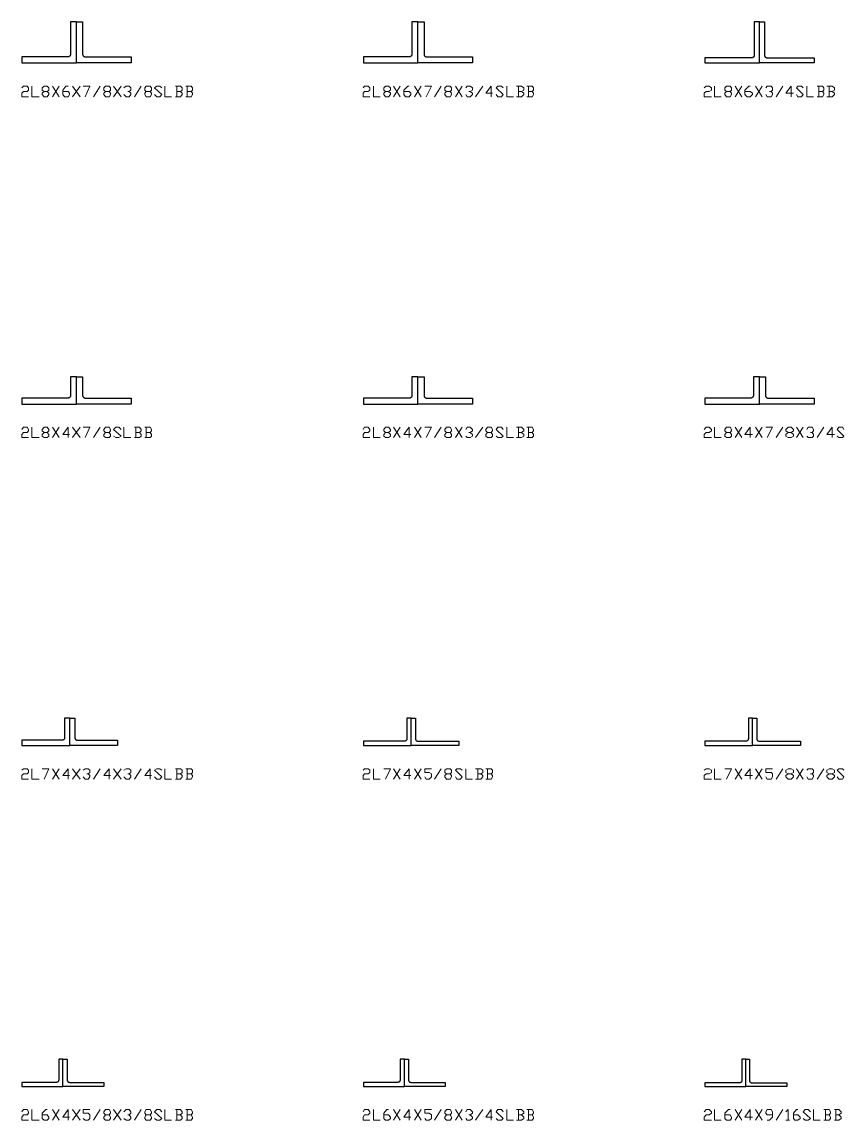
# Model space of a CAD drawing. Header units: inches. Extents: x 0 to 985, y -1555 to 12.
# Drawn here: x 750 to 870.4, y -1154.9 to -994 of the extents above; entities that cross this region are included whole.
import ezdxf

# ---------------------------------------------------------------- set-up
doc = ezdxf.new("R2010")
doc.units = ezdxf.units.IN
doc.header["$MEASUREMENT"] = 0
doc.layers.add('AISC_STEEL', color=7, linetype='Continuous')

msp = doc.modelspace()

# ---------------------------------------------------------------- linework, layer by layer
at = {"color": 3, "lineweight": 0}
for points in [[(750, -1003.65), (750.22, -1003.43), (750.77, -1003.43), (750.98, -1003.65), (750.98, -1003.98), (750.77, -1004.19), (750.22, -1004.19), (750, -1004.41), (750, -1004.96), (750.98, -1004.96)], [(751.42, -1003.43), (751.42, -1004.96), (752.51, -1004.96)], [(753.71, -1004.19), (753.93, -1004.41), (753.93, -1004.63), (753.71, -1004.96), (753.27, -1004.96), (752.95, -1004.63), (752.95, -1004.41), (753.27, -1004.19), (753.71, -1004.19), (753.93, -1003.98), (753.93, -1003.65), (753.71, -1003.43), (753.27, -1003.43), (752.95, -1003.65), (752.95, -1003.98), (753.27, -1004.19)], [(754.47, -1004.96), (755.45, -1003.43)], [(754.47, -1003.43), (755.45, -1004.96)], [(756, -1004.19), (756.76, -1004.19), (756.98, -1004.41), (756.98, -1004.63), (756.76, -1004.96), (756.22, -1004.96), (756, -1004.63), (756, -1003.98), (756.44, -1003.43), (756.76, -1003.43)], [(757.42, -1004.96), (758.51, -1003.43)], [(757.42, -1003.43), (758.51, -1004.96)], [(758.94, -1003.43), (759.93, -1003.43), (759.27, -1004.96)], [(760.47, -1004.96), (761.45, -1003.43)], [(762.76, -1004.19), (762.98, -1004.41), (762.98, -1004.63), (762.76, -1004.96), (762.22, -1004.96), (762, -1004.63), (762, -1004.41), (762.22, -1004.19), (762.76, -1004.19), (762.98, -1003.98), (762.98, -1003.65), (762.76, -1003.43), (762.22, -1003.43), (762, -1003.65), (762, -1003.98), (762.22, -1004.19)], [(763.42, -1004.96), (764.51, -1003.43)], [(763.42, -1003.43), (764.51, -1004.96)], [(764.94, -1003.65), (765.27, -1003.43), (765.71, -1003.43), (765.92, -1003.65), (765.92, -1003.98), (765.71, -1004.19), (765.49, -1004.19)], [(766.47, -1004.96), (767.45, -1003.43)], [(768.76, -1004.19), (768.98, -1004.41), (768.98, -1004.63), (768.76, -1004.96), (768.21, -1004.96), (768, -1004.63), (768, -1004.41), (768.21, -1004.19), (768.76, -1004.19), (768.98, -1003.98), (768.98, -1003.65), (768.76, -1003.43), (768.21, -1003.43), (768, -1003.65), (768, -1003.98), (768.21, -1004.19)], [(769.41, -1004.63), (769.74, -1004.96), (770.18, -1004.96), (770.5, -1004.63), (769.41, -1003.65), (769.74, -1003.43), (770.18, -1003.43), (770.5, -1003.65)], [(770.94, -1003.43), (770.94, -1004.96), (771.92, -1004.96)], [(773.23, -1004.19), (773.45, -1003.98), (773.45, -1003.65), (773.23, -1003.43), (772.47, -1003.43)], [(772.68, -1003.43), (772.68, -1004.96)], [(774.76, -1004.19), (774.97, -1003.98), (774.97, -1003.65), (774.76, -1003.43), (773.99, -1003.43)], [(774.21, -1003.43), (774.21, -1004.96)], [(799.95, -1003.65), (800.17, -1003.43), (800.71, -1003.43), (800.93, -1003.65), (800.93, -1003.98), (800.71, -1004.19), (800.17, -1004.19), (799.95, -1004.41), (799.95, -1004.96), (800.93, -1004.96)], [(801.47, -1003.43), (801.47, -1004.96), (802.46, -1004.96)], [(803.66, -1004.19), (803.98, -1004.41), (803.98, -1004.63), (803.66, -1004.96), (803.22, -1004.96), (803, -1004.63), (803, -1004.41), (803.22, -1004.19), (803.66, -1004.19), (803.98, -1003.98), (803.98, -1003.65), (803.66, -1003.43), (803.22, -1003.43), (803, -1003.65), (803, -1003.98), (803.22, -1004.19)], [(804.42, -1004.96), (805.4, -1003.43)], [(804.42, -1003.43), (805.4, -1004.96)], [(805.95, -1004.19), (806.71, -1004.19), (806.93, -1004.41), (806.93, -1004.63), (806.71, -1004.96), (806.16, -1004.96), (805.95, -1004.63), (805.95, -1003.98), (806.49, -1003.43), (806.71, -1003.43)], [(807.47, -1004.96), (808.45, -1003.43)], [(807.47, -1003.43), (808.45, -1004.96)], [(809, -1003.43), (809.98, -1003.43), (809.22, -1004.96)], [(810.42, -1004.96), (811.4, -1003.43)], [(812.71, -1004.19), (812.92, -1004.41), (812.92, -1004.63), (812.71, -1004.96), (812.16, -1004.96), (811.94, -1004.63), (811.94, -1004.41), (812.16, -1004.19), (812.71, -1004.19), (812.92, -1003.98), (812.92, -1003.65), (812.71, -1003.43), (812.16, -1003.43), (811.94, -1003.65), (811.94, -1003.98), (812.16, -1004.19)], [(813.47, -1004.96), (814.45, -1003.43)], [(813.47, -1003.43), (814.45, -1004.96)], [(815, -1003.65), (815.21, -1003.43), (815.65, -1003.43), (815.98, -1003.65), (815.98, -1003.98), (815.65, -1004.19), (815.43, -1004.19)], [(816.41, -1004.96), (817.51, -1003.43)], [(818.92, -1004.41), (817.94, -1004.41), (818.7, -1003.43), (818.7, -1004.96)], [(819.47, -1004.63), (819.69, -1004.96), (820.23, -1004.96), (820.45, -1004.63), (819.47, -1003.65), (819.69, -1003.43), (820.23, -1003.43), (820.45, -1003.65)], [(820.99, -1003.43), (820.99, -1004.96), (821.98, -1004.96)], [(823.18, -1004.19), (823.5, -1003.98), (823.5, -1003.65), (823.18, -1003.43), (822.41, -1003.43)], [(822.74, -1003.43), (822.74, -1004.96)], [(824.7, -1004.19), (824.92, -1003.98), (824.92, -1003.65), (824.7, -1003.43), (823.94, -1003.43)], [(824.16, -1003.43), (824.16, -1004.96)], [(849.89, -1003.65), (850.22, -1003.43), (850.66, -1003.43), (850.98, -1003.65), (850.98, -1003.98), (850.66, -1004.19), (850.22, -1004.19), (849.89, -1004.41), (849.89, -1004.96), (850.98, -1004.96)], [(851.42, -1003.43), (851.42, -1004.96), (852.4, -1004.96)], [(853.71, -1004.19), (853.93, -1004.41), (853.93, -1004.63), (853.71, -1004.96), (853.16, -1004.96), (852.95, -1004.63), (852.95, -1004.41), (853.16, -1004.19), (853.71, -1004.19), (853.93, -1003.98), (853.93, -1003.65), (853.71, -1003.43), (853.16, -1003.43), (852.95, -1003.65), (852.95, -1003.98), (853.16, -1004.19)], [(854.47, -1004.96), (855.45, -1003.43)], [(854.47, -1003.43), (855.45, -1004.96)], [(855.89, -1004.19), (856.65, -1004.19), (856.98, -1004.41), (856.98, -1004.63), (856.65, -1004.96), (856.22, -1004.96), (855.89, -1004.63), (855.89, -1003.98), (856.44, -1003.43), (856.65, -1003.43)], [(857.42, -1004.96), (858.4, -1003.43)], [(857.42, -1003.43), (858.4, -1004.96)], [(858.94, -1003.65), (859.16, -1003.43), (859.71, -1003.43), (859.93, -1003.65), (859.93, -1003.98), (859.71, -1004.19), (859.49, -1004.19)], [(860.47, -1004.96), (861.45, -1003.43)], [(862.98, -1004.41), (861.89, -1004.41), (862.65, -1003.43), (862.65, -1004.96)], [(863.42, -1004.63), (863.63, -1004.96), (864.18, -1004.96), (864.4, -1004.63), (863.42, -1003.65), (863.63, -1003.43), (864.18, -1003.43), (864.4, -1003.65)], [(864.94, -1003.43), (864.94, -1004.96), (865.92, -1004.96)], [(867.23, -1004.19), (867.45, -1003.98), (867.45, -1003.65), (867.23, -1003.43), (866.47, -1003.43)], [(866.69, -1003.43), (866.69, -1004.96)], [(868.65, -1004.19), (868.98, -1003.98), (868.98, -1003.65), (868.65, -1003.43), (867.89, -1003.43)], [(868.21, -1003.43), (868.21, -1004.96)], [(765.71, -1004.19), (765.92, -1004.41), (765.92, -1004.63), (765.71, -1004.96), (765.27, -1004.96), (764.94, -1004.63)], [(772.47, -1004.96), (773.23, -1004.96), (773.45, -1004.63), (773.45, -1004.41), (773.23, -1004.19), (772.68, -1004.19)], [(773.99, -1004.96), (774.76, -1004.96), (774.97, -1004.63), (774.97, -1004.41), (774.76, -1004.19), (774.21, -1004.19)], [(815.65, -1004.19), (815.98, -1004.41), (815.98, -1004.63), (815.65, -1004.96), (815.21, -1004.96), (815, -1004.63)], [(822.41, -1004.96), (823.18, -1004.96), (823.5, -1004.63), (823.5, -1004.41), (823.18, -1004.19), (822.74, -1004.19)], [(823.94, -1004.96), (824.7, -1004.96), (824.92, -1004.63), (824.92, -1004.41), (824.7, -1004.19), (824.16, -1004.19)], [(859.71, -1004.19), (859.93, -1004.41), (859.93, -1004.63), (859.71, -1004.96), (859.16, -1004.96), (858.94, -1004.63)], [(866.47, -1004.96), (867.23, -1004.96), (867.45, -1004.63), (867.45, -1004.41), (867.23, -1004.19), (866.69, -1004.19)], [(867.89, -1004.96), (868.65, -1004.96), (868.98, -1004.63), (868.98, -1004.41), (868.65, -1004.19), (868.21, -1004.19)], [(750, -1053.7), (750.22, -1053.38), (750.77, -1053.38), (750.98, -1053.7), (750.98, -1053.92), (750.77, -1054.14), (750.22, -1054.14), (750, -1054.47), (750, -1054.9), (750.98, -1054.9)], [(751.42, -1053.38), (751.42, -1054.9), (752.51, -1054.9)], [(753.71, -1054.14), (753.93, -1054.47), (753.93, -1054.68), (753.71, -1054.9), (753.27, -1054.9), (752.95, -1054.68), (752.95, -1054.47), (753.27, -1054.14), (753.71, -1054.14), (753.93, -1053.92), (753.93, -1053.7), (753.71, -1053.38), (753.27, -1053.38), (752.95, -1053.7), (752.95, -1053.92), (753.27, -1054.14)], [(754.47, -1054.9), (755.45, -1053.38)], [(754.47, -1053.38), (755.45, -1054.9)], [(756.98, -1054.47), (756, -1054.47), (756.76, -1053.38), (756.76, -1054.9)], [(757.42, -1054.9), (758.51, -1053.38)], [(757.42, -1053.38), (758.51, -1054.9)], [(758.94, -1053.38), (759.93, -1053.38), (759.27, -1054.9)], [(760.47, -1054.9), (761.45, -1053.38)], [(762.76, -1054.14), (762.98, -1054.47), (762.98, -1054.68), (762.76, -1054.9), (762.22, -1054.9), (762, -1054.68), (762, -1054.47), (762.22, -1054.14), (762.76, -1054.14), (762.98, -1053.92), (762.98, -1053.7), (762.76, -1053.38), (762.22, -1053.38), (762, -1053.7), (762, -1053.92), (762.22, -1054.14)], [(763.42, -1054.68), (763.74, -1054.9), (764.18, -1054.9), (764.51, -1054.68), (763.42, -1053.7), (763.74, -1053.38), (764.18, -1053.38), (764.51, -1053.7)], [(764.94, -1053.38), (764.94, -1054.9), (765.92, -1054.9)], [(767.23, -1054.14), (767.45, -1053.92), (767.45, -1053.7), (767.23, -1053.38), (766.47, -1053.38)], [(766.69, -1053.38), (766.69, -1054.9)], [(768.76, -1054.14), (768.98, -1053.92), (768.98, -1053.7), (768.76, -1053.38), (768, -1053.38)], [(768.21, -1053.38), (768.21, -1054.9)], [(799.95, -1053.7), (800.17, -1053.38), (800.71, -1053.38), (800.93, -1053.7), (800.93, -1053.92), (800.71, -1054.14), (800.17, -1054.14), (799.95, -1054.47), (799.95, -1054.9), (800.93, -1054.9)], [(801.47, -1053.38), (801.47, -1054.9), (802.46, -1054.9)], [(803.66, -1054.14), (803.98, -1054.47), (803.98, -1054.68), (803.66, -1054.9), (803.22, -1054.9), (803, -1054.68), (803, -1054.47), (803.22, -1054.14), (803.66, -1054.14), (803.98, -1053.92), (803.98, -1053.7), (803.66, -1053.38), (803.22, -1053.38), (803, -1053.7), (803, -1053.92), (803.22, -1054.14)], [(804.42, -1054.9), (805.4, -1053.38)], [(804.42, -1053.38), (805.4, -1054.9)], [(806.93, -1054.47), (805.95, -1054.47), (806.71, -1053.38), (806.71, -1054.9)], [(807.47, -1054.9), (808.45, -1053.38)], [(807.47, -1053.38), (808.45, -1054.9)], [(809, -1053.38), (809.98, -1053.38), (809.22, -1054.9)], [(810.42, -1054.9), (811.4, -1053.38)], [(812.71, -1054.14), (812.92, -1054.47), (812.92, -1054.68), (812.71, -1054.9), (812.16, -1054.9), (811.94, -1054.68), (811.94, -1054.47), (812.16, -1054.14), (812.71, -1054.14), (812.92, -1053.92), (812.92, -1053.7), (812.71, -1053.38), (812.16, -1053.38), (811.94, -1053.7), (811.94, -1053.92), (812.16, -1054.14)], [(813.47, -1054.9), (814.45, -1053.38)], [(813.47, -1053.38), (814.45, -1054.9)], [(815, -1053.7), (815.21, -1053.38), (815.65, -1053.38), (815.98, -1053.7), (815.98, -1053.92), (815.65, -1054.14), (815.43, -1054.14)], [(816.41, -1054.9), (817.51, -1053.38)], [(818.7, -1054.14), (818.92, -1054.47), (818.92, -1054.68), (818.7, -1054.9), (818.16, -1054.9), (817.94, -1054.68), (817.94, -1054.47), (818.16, -1054.14), (818.7, -1054.14), (818.92, -1053.92), (818.92, -1053.7), (818.7, -1053.38), (818.16, -1053.38), (817.94, -1053.7), (817.94, -1053.92), (818.16, -1054.14)], [(819.47, -1054.68), (819.69, -1054.9), (820.23, -1054.9), (820.45, -1054.68), (819.47, -1053.7), (819.69, -1053.38), (820.23, -1053.38), (820.45, -1053.7)], [(820.99, -1053.38), (820.99, -1054.9), (821.98, -1054.9)], [(823.18, -1054.14), (823.5, -1053.92), (823.5, -1053.7), (823.18, -1053.38), (822.41, -1053.38)], [(822.74, -1053.38), (822.74, -1054.9)], [(824.7, -1054.14), (824.92, -1053.92), (824.92, -1053.7), (824.7, -1053.38), (823.94, -1053.38)], [(824.16, -1053.38), (824.16, -1054.9)], [(849.89, -1053.7), (850.22, -1053.38), (850.66, -1053.38), (850.98, -1053.7), (850.98, -1053.92), (850.66, -1054.14), (850.22, -1054.14), (849.89, -1054.47), (849.89, -1054.9), (850.98, -1054.9)], [(851.42, -1053.38), (851.42, -1054.9), (852.4, -1054.9)], [(853.71, -1054.14), (853.93, -1054.47), (853.93, -1054.68), (853.71, -1054.9), (853.16, -1054.9), (852.95, -1054.68), (852.95, -1054.47), (853.16, -1054.14), (853.71, -1054.14), (853.93, -1053.92), (853.93, -1053.7), (853.71, -1053.38), (853.16, -1053.38), (852.95, -1053.7), (852.95, -1053.92), (853.16, -1054.14)], [(854.47, -1054.9), (855.45, -1053.38)], [(854.47, -1053.38), (855.45, -1054.9)], [(856.98, -1054.47), (855.89, -1054.47), (856.65, -1053.38), (856.65, -1054.9)], [(857.42, -1054.9), (858.4, -1053.38)], [(857.42, -1053.38), (858.4, -1054.9)], [(858.94, -1053.38), (859.93, -1053.38), (859.16, -1054.9)], [(860.47, -1054.9), (861.45, -1053.38)], [(862.65, -1054.14), (862.98, -1054.47), (862.98, -1054.68), (862.65, -1054.9), (862.22, -1054.9), (861.89, -1054.68), (861.89, -1054.47), (862.22, -1054.14), (862.65, -1054.14), (862.98, -1053.92), (862.98, -1053.7), (862.65, -1053.38), (862.22, -1053.38), (861.89, -1053.7), (861.89, -1053.92), (862.22, -1054.14)], [(863.42, -1054.9), (864.4, -1053.38)], [(863.42, -1053.38), (864.4, -1054.9)], [(864.94, -1053.7), (865.16, -1053.38), (865.71, -1053.38), (865.92, -1053.7), (865.92, -1053.92), (865.71, -1054.14), (865.49, -1054.14)], [(866.47, -1054.9), (867.45, -1053.38)], [(868.98, -1054.47), (867.89, -1054.47), (868.65, -1053.38), (868.65, -1054.9)], [(869.41, -1054.68), (869.63, -1054.9), (870.18, -1054.9), (870.39, -1054.68), (869.41, -1053.7), (869.63, -1053.38), (870.18, -1053.38), (870.39, -1053.7)], [(766.47, -1054.9), (767.23, -1054.9), (767.45, -1054.68), (767.45, -1054.47), (767.23, -1054.14), (766.69, -1054.14)], [(768, -1054.9), (768.76, -1054.9), (768.98, -1054.68), (768.98, -1054.47), (768.76, -1054.14), (768.21, -1054.14)], [(815.65, -1054.14), (815.98, -1054.47), (815.98, -1054.68), (815.65, -1054.9), (815.21, -1054.9), (815, -1054.68)], [(822.41, -1054.9), (823.18, -1054.9), (823.5, -1054.68), (823.5, -1054.47), (823.18, -1054.14), (822.74, -1054.14)], [(823.94, -1054.9), (824.7, -1054.9), (824.92, -1054.68), (824.92, -1054.47), (824.7, -1054.14), (824.16, -1054.14)], [(865.71, -1054.14), (865.92, -1054.47), (865.92, -1054.68), (865.71, -1054.9), (865.16, -1054.9), (864.94, -1054.68)], [(750, -1103.65), (750.22, -1103.43), (750.77, -1103.43), (750.98, -1103.65), (750.98, -1103.98), (750.77, -1104.19), (750.22, -1104.19), (750, -1104.41), (750, -1104.96), (750.98, -1104.96)], [(751.42, -1103.43), (751.42, -1104.96), (752.51, -1104.96)], [(752.95, -1103.43), (753.93, -1103.43), (753.27, -1104.96)], [(754.47, -1104.96), (755.45, -1103.43)], [(754.47, -1103.43), (755.45, -1104.96)], [(756.98, -1104.41), (756, -1104.41), (756.76, -1103.43), (756.76, -1104.96)], [(757.42, -1104.96), (758.51, -1103.43)], [(757.42, -1103.43), (758.51, -1104.96)], [(758.94, -1103.65), (759.27, -1103.43), (759.71, -1103.43), (759.93, -1103.65), (759.93, -1103.98), (759.71, -1104.19), (759.49, -1104.19)], [(760.47, -1104.96), (761.45, -1103.43)], [(762.98, -1104.41), (762, -1104.41), (762.76, -1103.43), (762.76, -1104.96)], [(763.42, -1104.96), (764.51, -1103.43)], [(763.42, -1103.43), (764.51, -1104.96)], [(764.94, -1103.65), (765.27, -1103.43), (765.71, -1103.43), (765.92, -1103.65), (765.92, -1103.98), (765.71, -1104.19), (765.49, -1104.19)], [(766.47, -1104.96), (767.45, -1103.43)], [(768.98, -1104.41), (768, -1104.41), (768.76, -1103.43), (768.76, -1104.96)], [(769.41, -1104.63), (769.74, -1104.96), (770.18, -1104.96), (770.5, -1104.63), (769.41, -1103.65), (769.74, -1103.43), (770.18, -1103.43), (770.5, -1103.65)], [(770.94, -1103.43), (770.94, -1104.96), (771.92, -1104.96)], [(773.23, -1104.19), (773.45, -1103.98), (773.45, -1103.65), (773.23, -1103.43), (772.47, -1103.43)], [(772.68, -1103.43), (772.68, -1104.96)], [(774.76, -1104.19), (774.97, -1103.98), (774.97, -1103.65), (774.76, -1103.43), (773.99, -1103.43)], [(774.21, -1103.43), (774.21, -1104.96)], [(799.95, -1103.65), (800.17, -1103.43), (800.71, -1103.43), (800.93, -1103.65), (800.93, -1103.98), (800.71, -1104.19), (800.17, -1104.19), (799.95, -1104.41), (799.95, -1104.96), (800.93, -1104.96)], [(801.47, -1103.43), (801.47, -1104.96), (802.46, -1104.96)], [(803, -1103.43), (803.98, -1103.43), (803.22, -1104.96)], [(804.42, -1104.96), (805.4, -1103.43)], [(804.42, -1103.43), (805.4, -1104.96)], [(806.93, -1104.41), (805.95, -1104.41), (806.71, -1103.43), (806.71, -1104.96)], [(807.47, -1104.96), (808.45, -1103.43)], [(807.47, -1103.43), (808.45, -1104.96)], [(809, -1104.63), (809.22, -1104.96), (809.65, -1104.96), (809.98, -1104.63), (809.98, -1104.19), (809.65, -1103.98), (809, -1103.98), (809, -1103.43), (809.98, -1103.43)], [(810.42, -1104.96), (811.4, -1103.43)], [(812.71, -1104.19), (812.92, -1104.41), (812.92, -1104.63), (812.71, -1104.96), (812.16, -1104.96), (811.94, -1104.63), (811.94, -1104.41), (812.16, -1104.19), (812.71, -1104.19), (812.92, -1103.98), (812.92, -1103.65), (812.71, -1103.43), (812.16, -1103.43), (811.94, -1103.65), (811.94, -1103.98), (812.16, -1104.19)], [(813.47, -1104.63), (813.69, -1104.96), (814.23, -1104.96), (814.45, -1104.63), (813.47, -1103.65), (813.69, -1103.43), (814.23, -1103.43), (814.45, -1103.65)], [(815, -1103.43), (815, -1104.96), (815.98, -1104.96)], [(817.18, -1104.19), (817.51, -1103.98), (817.51, -1103.65), (817.18, -1103.43), (816.41, -1103.43)], [(816.74, -1103.43), (816.74, -1104.96)], [(818.7, -1104.19), (818.92, -1103.98), (818.92, -1103.65), (818.7, -1103.43), (817.94, -1103.43)], [(818.16, -1103.43), (818.16, -1104.96)], [(849.89, -1103.65), (850.22, -1103.43), (850.66, -1103.43), (850.98, -1103.65), (850.98, -1103.98), (850.66, -1104.19), (850.22, -1104.19), (849.89, -1104.41), (849.89, -1104.96), (850.98, -1104.96)], [(851.42, -1103.43), (851.42, -1104.96), (852.4, -1104.96)], [(852.95, -1103.43), (853.93, -1103.43), (853.16, -1104.96)], [(854.47, -1104.96), (855.45, -1103.43)], [(854.47, -1103.43), (855.45, -1104.96)], [(856.98, -1104.41), (855.89, -1104.41), (856.65, -1103.43), (856.65, -1104.96)], [(857.42, -1104.96), (858.4, -1103.43)], [(857.42, -1103.43), (858.4, -1104.96)], [(858.94, -1104.63), (859.16, -1104.96), (859.71, -1104.96), (859.93, -1104.63), (859.93, -1104.19), (859.71, -1103.98), (858.94, -1103.98), (858.94, -1103.43), (859.93, -1103.43)], [(860.47, -1104.96), (861.45, -1103.43)], [(862.65, -1104.19), (862.98, -1104.41), (862.98, -1104.63), (862.65, -1104.96), (862.22, -1104.96), (861.89, -1104.63), (861.89, -1104.41), (862.22, -1104.19), (862.65, -1104.19), (862.98, -1103.98), (862.98, -1103.65), (862.65, -1103.43), (862.22, -1103.43), (861.89, -1103.65), (861.89, -1103.98), (862.22, -1104.19)], [(863.42, -1104.96), (864.4, -1103.43)], [(863.42, -1103.43), (864.4, -1104.96)], [(864.94, -1103.65), (865.16, -1103.43), (865.71, -1103.43), (865.92, -1103.65), (865.92, -1103.98), (865.71, -1104.19), (865.49, -1104.19)], [(866.47, -1104.96), (867.45, -1103.43)], [(868.65, -1104.19), (868.98, -1104.41), (868.98, -1104.63), (868.65, -1104.96), (868.21, -1104.96), (867.89, -1104.63), (867.89, -1104.41), (868.21, -1104.19), (868.65, -1104.19), (868.98, -1103.98), (868.98, -1103.65), (868.65, -1103.43), (868.21, -1103.43), (867.89, -1103.65), (867.89, -1103.98), (868.21, -1104.19)], [(869.41, -1104.63), (869.63, -1104.96), (870.18, -1104.96), (870.39, -1104.63), (869.41, -1103.65), (869.63, -1103.43), (870.18, -1103.43), (870.39, -1103.65)], [(759.71, -1104.19), (759.93, -1104.41), (759.93, -1104.63), (759.71, -1104.96), (759.27, -1104.96), (758.94, -1104.63)], [(765.71, -1104.19), (765.92, -1104.41), (765.92, -1104.63), (765.71, -1104.96), (765.27, -1104.96), (764.94, -1104.63)], [(772.47, -1104.96), (773.23, -1104.96), (773.45, -1104.63), (773.45, -1104.41), (773.23, -1104.19), (772.68, -1104.19)], [(773.99, -1104.96), (774.76, -1104.96), (774.97, -1104.63), (774.97, -1104.41), (774.76, -1104.19), (774.21, -1104.19)], [(816.41, -1104.96), (817.18, -1104.96), (817.51, -1104.63), (817.51, -1104.41), (817.18, -1104.19), (816.74, -1104.19)], [(817.94, -1104.96), (818.7, -1104.96), (818.92, -1104.63), (818.92, -1104.41), (818.7, -1104.19), (818.16, -1104.19)], [(865.71, -1104.19), (865.92, -1104.41), (865.92, -1104.63), (865.71, -1104.96), (865.16, -1104.96), (864.94, -1104.63)], [(750, -1153.7), (750.22, -1153.38), (750.77, -1153.38), (750.98, -1153.7), (750.98, -1153.92), (750.77, -1154.14), (750.22, -1154.14), (750, -1154.47), (750, -1154.9), (750.98, -1154.9)], [(751.42, -1153.38), (751.42, -1154.9), (752.51, -1154.9)], [(752.95, -1154.14), (753.71, -1154.14), (753.93, -1154.47), (753.93, -1154.68), (753.71, -1154.9), (753.27, -1154.9), (752.95, -1154.68), (752.95, -1153.92), (753.49, -1153.38), (753.71, -1153.38)], [(754.47, -1154.9), (755.45, -1153.38)], [(754.47, -1153.38), (755.45, -1154.9)], [(756.98, -1154.47), (756, -1154.47), (756.76, -1153.38), (756.76, -1154.9)], [(757.42, -1154.9), (758.51, -1153.38)], [(757.42, -1153.38), (758.51, -1154.9)], [(758.94, -1154.68), (759.27, -1154.9), (759.71, -1154.9), (759.93, -1154.68), (759.93, -1154.14), (759.71, -1153.92), (758.94, -1153.92), (758.94, -1153.38), (759.93, -1153.38)], [(760.47, -1154.9), (761.45, -1153.38)], [(762.76, -1154.14), (762.98, -1154.47), (762.98, -1154.68), (762.76, -1154.9), (762.22, -1154.9), (762, -1154.68), (762, -1154.47), (762.22, -1154.14), (762.76, -1154.14), (762.98, -1153.92), (762.98, -1153.7), (762.76, -1153.38), (762.22, -1153.38), (762, -1153.7), (762, -1153.92), (762.22, -1154.14)], [(763.42, -1154.9), (764.51, -1153.38)], [(763.42, -1153.38), (764.51, -1154.9)], [(764.94, -1153.7), (765.27, -1153.38), (765.71, -1153.38), (765.92, -1153.7), (765.92, -1153.92), (765.71, -1154.14), (765.49, -1154.14)], [(766.47, -1154.9), (767.45, -1153.38)], [(768.76, -1154.14), (768.98, -1154.47), (768.98, -1154.68), (768.76, -1154.9), (768.21, -1154.9), (768, -1154.68), (768, -1154.47), (768.21, -1154.14), (768.76, -1154.14), (768.98, -1153.92), (768.98, -1153.7), (768.76, -1153.38), (768.21, -1153.38), (768, -1153.7), (768, -1153.92), (768.21, -1154.14)], [(769.41, -1154.68), (769.74, -1154.9), (770.18, -1154.9), (770.5, -1154.68), (769.41, -1153.7), (769.74, -1153.38), (770.18, -1153.38), (770.5, -1153.7)], [(770.94, -1153.38), (770.94, -1154.9), (771.92, -1154.9)], [(773.23, -1154.14), (773.45, -1153.92), (773.45, -1153.7), (773.23, -1153.38), (772.47, -1153.38)], [(772.68, -1153.38), (772.68, -1154.9)], [(774.76, -1154.14), (774.97, -1153.92), (774.97, -1153.7), (774.76, -1153.38), (773.99, -1153.38)], [(774.21, -1153.38), (774.21, -1154.9)], [(799.95, -1153.7), (800.17, -1153.38), (800.71, -1153.38), (800.93, -1153.7), (800.93, -1153.92), (800.71, -1154.14), (800.17, -1154.14), (799.95, -1154.47), (799.95, -1154.9), (800.93, -1154.9)], [(801.47, -1153.38), (801.47, -1154.9), (802.46, -1154.9)], [(803, -1154.14), (803.66, -1154.14), (803.98, -1154.47), (803.98, -1154.68), (803.66, -1154.9), (803.22, -1154.9), (803, -1154.68), (803, -1153.92), (803.44, -1153.38), (803.66, -1153.38)], [(804.42, -1154.9), (805.4, -1153.38)], [(804.42, -1153.38), (805.4, -1154.9)], [(806.93, -1154.47), (805.95, -1154.47), (806.71, -1153.38), (806.71, -1154.9)], [(807.47, -1154.9), (808.45, -1153.38)], [(807.47, -1153.38), (808.45, -1154.9)], [(809, -1154.68), (809.22, -1154.9), (809.65, -1154.9), (809.98, -1154.68), (809.98, -1154.14), (809.65, -1153.92), (809, -1153.92), (809, -1153.38), (809.98, -1153.38)], [(810.42, -1154.9), (811.4, -1153.38)], [(812.71, -1154.14), (812.92, -1154.47), (812.92, -1154.68), (812.71, -1154.9), (812.16, -1154.9), (811.94, -1154.68), (811.94, -1154.47), (812.16, -1154.14), (812.71, -1154.14), (812.92, -1153.92), (812.92, -1153.7), (812.71, -1153.38), (812.16, -1153.38), (811.94, -1153.7), (811.94, -1153.92), (812.16, -1154.14)], [(813.47, -1154.9), (814.45, -1153.38)], [(813.47, -1153.38), (814.45, -1154.9)], [(815, -1153.7), (815.21, -1153.38), (815.65, -1153.38), (815.98, -1153.7), (815.98, -1153.92), (815.65, -1154.14), (815.43, -1154.14)], [(816.41, -1154.9), (817.51, -1153.38)], [(818.92, -1154.47), (817.94, -1154.47), (818.7, -1153.38), (818.7, -1154.9)], [(819.47, -1154.68), (819.69, -1154.9), (820.23, -1154.9), (820.45, -1154.68), (819.47, -1153.7), (819.69, -1153.38), (820.23, -1153.38), (820.45, -1153.7)], [(820.99, -1153.38), (820.99, -1154.9), (821.98, -1154.9)], [(823.18, -1154.14), (823.5, -1153.92), (823.5, -1153.7), (823.18, -1153.38), (822.41, -1153.38)], [(822.74, -1153.38), (822.74, -1154.9)], [(824.7, -1154.14), (824.92, -1153.92), (824.92, -1153.7), (824.7, -1153.38), (823.94, -1153.38)], [(824.16, -1153.38), (824.16, -1154.9)], [(849.89, -1153.7), (850.22, -1153.38), (850.66, -1153.38), (850.98, -1153.7), (850.98, -1153.92), (850.66, -1154.14), (850.22, -1154.14), (849.89, -1154.47), (849.89, -1154.9), (850.98, -1154.9)], [(851.42, -1153.38), (851.42, -1154.9), (852.4, -1154.9)], [(852.95, -1154.14), (853.71, -1154.14), (853.93, -1154.47), (853.93, -1154.68), (853.71, -1154.9), (853.16, -1154.9), (852.95, -1154.68), (852.95, -1153.92), (853.49, -1153.38), (853.71, -1153.38)], [(854.47, -1154.9), (855.45, -1153.38)], [(854.47, -1153.38), (855.45, -1154.9)], [(856.98, -1154.47), (855.89, -1154.47), (856.65, -1153.38), (856.65, -1154.9)], [(857.42, -1154.9), (858.4, -1153.38)], [(857.42, -1153.38), (858.4, -1154.9)], [(859.16, -1154.9), (859.49, -1154.9), (859.93, -1154.47), (859.93, -1153.7), (859.71, -1153.38), (859.16, -1153.38), (858.94, -1153.7), (858.94, -1153.92), (859.16, -1154.14), (859.93, -1154.14)], [(860.47, -1154.9), (861.45, -1153.38)], [(861.89, -1153.7), (862.22, -1153.38), (862.22, -1154.9)], [(862.98, -1154.14), (863.63, -1154.14), (863.96, -1154.47), (863.96, -1154.68), (863.63, -1154.9), (863.2, -1154.9), (862.98, -1154.68), (862.98, -1153.92), (863.42, -1153.38), (863.63, -1153.38)], [(864.4, -1154.68), (864.72, -1154.9), (865.16, -1154.9), (865.49, -1154.68), (864.4, -1153.7), (864.72, -1153.38), (865.16, -1153.38), (865.49, -1153.7)], [(865.92, -1153.38), (865.92, -1154.9), (866.91, -1154.9)], [(868.21, -1154.14), (868.43, -1153.92), (868.43, -1153.7), (868.21, -1153.38), (867.45, -1153.38)], [(867.67, -1153.38), (867.67, -1154.9)], [(869.63, -1154.14), (869.96, -1153.92), (869.96, -1153.7), (869.63, -1153.38), (868.98, -1153.38)], [(869.2, -1153.38), (869.2, -1154.9)], [(765.71, -1154.14), (765.92, -1154.47), (765.92, -1154.68), (765.71, -1154.9), (765.27, -1154.9), (764.94, -1154.68)], [(772.47, -1154.9), (773.23, -1154.9), (773.45, -1154.68), (773.45, -1154.47), (773.23, -1154.14), (772.68, -1154.14)], [(773.99, -1154.9), (774.76, -1154.9), (774.97, -1154.68), (774.97, -1154.47), (774.76, -1154.14), (774.21, -1154.14)], [(815.65, -1154.14), (815.98, -1154.47), (815.98, -1154.68), (815.65, -1154.9), (815.21, -1154.9), (815, -1154.68)], [(822.41, -1154.9), (823.18, -1154.9), (823.5, -1154.68), (823.5, -1154.47), (823.18, -1154.14), (822.74, -1154.14)], [(823.94, -1154.9), (824.7, -1154.9), (824.92, -1154.68), (824.92, -1154.47), (824.7, -1154.14), (824.16, -1154.14)], [(861.89, -1154.9), (862.43, -1154.9)], [(867.45, -1154.9), (868.21, -1154.9), (868.43, -1154.68), (868.43, -1154.47), (868.21, -1154.14), (867.67, -1154.14)], [(868.98, -1154.9), (869.63, -1154.9), (869.96, -1154.68), (869.96, -1154.47), (869.63, -1154.14), (869.2, -1154.14)]]:
    msp.add_lwpolyline(points, dxfattribs=at)
at = {"layer": 'AISC_STEEL'}
for points in [[(750, -1000), (758, -1000), (758, -994), (757.12, -994), (757.12, -998.69), (757.12, -998.72), (757.12, -998.75), (757.12, -998.78), (757.11, -998.81), (757.1, -998.83), (757.09, -998.86), (757.08, -998.89), (757.06, -998.91), (757.04, -998.94), (757.03, -998.96), (757.01, -998.99), (756.99, -999.01), (756.96, -999.03), (756.94, -999.04), (756.91, -999.06), (756.89, -999.08), (756.86, -999.09), (756.83, -999.1), (756.81, -999.11), (756.78, -999.12), (756.75, -999.12), (756.72, -999.12), (756.69, -999.12), (750, -999.12)], [(766, -1000), (758, -1000), (758, -994), (758.88, -994), (758.88, -998.69), (758.88, -998.72), (758.88, -998.75), (758.88, -998.78), (758.89, -998.81), (758.9, -998.83), (758.91, -998.86), (758.92, -998.89), (758.94, -998.91), (758.96, -998.94), (758.97, -998.96), (758.99, -998.99), (759.01, -999.01), (759.04, -999.03), (759.06, -999.04), (759.09, -999.06), (759.11, -999.08), (759.14, -999.09), (759.17, -999.1), (759.19, -999.11), (759.22, -999.12), (759.25, -999.12), (759.28, -999.12), (759.31, -999.12), (766, -999.12)], [(800, -1000), (808, -1000), (808, -994), (807.12, -994), (807.12, -998.69), (807.12, -998.72), (807.12, -998.75), (807.12, -998.78), (807.11, -998.81), (807.1, -998.83), (807.09, -998.86), (807.08, -998.89), (807.06, -998.91), (807.04, -998.94), (807.03, -998.96), (807.01, -998.99), (806.99, -999.01), (806.96, -999.03), (806.94, -999.04), (806.91, -999.06), (806.89, -999.08), (806.86, -999.09), (806.83, -999.1), (806.81, -999.11), (806.78, -999.12), (806.75, -999.12), (806.72, -999.12), (806.69, -999.12), (800, -999.12)], [(816, -1000), (808, -1000), (808, -994), (808.88, -994), (808.88, -998.69), (808.88, -998.72), (808.88, -998.75), (808.88, -998.78), (808.89, -998.81), (808.9, -998.83), (808.91, -998.86), (808.92, -998.89), (808.94, -998.91), (808.96, -998.94), (808.97, -998.96), (808.99, -998.99), (809.01, -999.01), (809.04, -999.03), (809.06, -999.04), (809.09, -999.06), (809.11, -999.08), (809.14, -999.09), (809.17, -999.1), (809.19, -999.11), (809.22, -999.12), (809.25, -999.12), (809.28, -999.12), (809.31, -999.12), (816, -999.12)], [(850, -1000), (858, -1000), (858, -994), (857.25, -994), (857.25, -998.88), (857.25, -998.9), (857.25, -998.93), (857.24, -998.96), (857.23, -998.99), (857.22, -999.02), (857.21, -999.05), (857.19, -999.07), (857.18, -999.1), (857.16, -999.12), (857.14, -999.14), (857.12, -999.16), (857.1, -999.18), (857.07, -999.19), (857.05, -999.21), (857.02, -999.22), (856.99, -999.23), (856.96, -999.24), (856.93, -999.25), (856.9, -999.25), (856.88, -999.25), (850, -999.25)], [(866, -1000), (858, -1000), (858, -994), (858.75, -994), (858.75, -998.88), (858.75, -998.9), (858.75, -998.93), (858.76, -998.96), (858.77, -998.99), (858.78, -999.02), (858.79, -999.05), (858.81, -999.07), (858.82, -999.1), (858.84, -999.12), (858.86, -999.14), (858.88, -999.16), (858.9, -999.18), (858.93, -999.19), (858.95, -999.21), (858.98, -999.22), (859.01, -999.23), (859.04, -999.24), (859.07, -999.25), (859.1, -999.25), (859.12, -999.25), (866, -999.25)], [(750, -1050), (758, -1050), (758, -1046), (757.12, -1046), (757.12, -1048.69), (757.12, -1048.72), (757.12, -1048.75), (757.12, -1048.78), (757.11, -1048.81), (757.1, -1048.83), (757.09, -1048.86), (757.08, -1048.89), (757.06, -1048.91), (757.04, -1048.94), (757.03, -1048.96), (757.01, -1048.99), (756.99, -1049.01), (756.96, -1049.03), (756.94, -1049.04), (756.91, -1049.06), (756.89, -1049.08), (756.86, -1049.09), (756.83, -1049.1), (756.81, -1049.11), (756.78, -1049.12), (756.75, -1049.12), (756.72, -1049.12), (756.69, -1049.12), (750, -1049.12)], [(766, -1050), (758, -1050), (758, -1046), (758.88, -1046), (758.88, -1048.69), (758.88, -1048.72), (758.88, -1048.75), (758.88, -1048.78), (758.89, -1048.81), (758.9, -1048.83), (758.91, -1048.86), (758.92, -1048.89), (758.94, -1048.91), (758.96, -1048.94), (758.97, -1048.96), (758.99, -1048.99), (759.01, -1049.01), (759.04, -1049.03), (759.06, -1049.04), (759.09, -1049.06), (759.11, -1049.08), (759.14, -1049.09), (759.17, -1049.1), (759.19, -1049.11), (759.22, -1049.12), (759.25, -1049.12), (759.28, -1049.12), (759.31, -1049.12), (766, -1049.12)], [(800, -1050), (808, -1050), (808, -1046), (807.12, -1046), (807.12, -1048.69), (807.12, -1048.72), (807.12, -1048.75), (807.12, -1048.78), (807.11, -1048.81), (807.1, -1048.83), (807.09, -1048.86), (807.08, -1048.89), (807.06, -1048.91), (807.04, -1048.94), (807.03, -1048.96), (807.01, -1048.99), (806.99, -1049.01), (806.96, -1049.03), (806.94, -1049.04), (806.91, -1049.06), (806.89, -1049.08), (806.86, -1049.09), (806.83, -1049.1), (806.81, -1049.11), (806.78, -1049.12), (806.75, -1049.12), (806.72, -1049.12), (806.69, -1049.12), (800, -1049.12)], [(816, -1050), (808, -1050), (808, -1046), (808.88, -1046), (808.88, -1048.69), (808.88, -1048.72), (808.88, -1048.75), (808.88, -1048.78), (808.89, -1048.81), (808.9, -1048.83), (808.91, -1048.86), (808.92, -1048.89), (808.94, -1048.91), (808.96, -1048.94), (808.97, -1048.96), (808.99, -1048.99), (809.01, -1049.01), (809.04, -1049.03), (809.06, -1049.04), (809.09, -1049.06), (809.11, -1049.08), (809.14, -1049.09), (809.17, -1049.1), (809.19, -1049.11), (809.22, -1049.12), (809.25, -1049.12), (809.28, -1049.12), (809.31, -1049.12), (816, -1049.12)], [(850, -1050), (858, -1050), (858, -1046), (857.12, -1046), (857.12, -1048.69), (857.12, -1048.72), (857.12, -1048.75), (857.12, -1048.78), (857.11, -1048.81), (857.1, -1048.83), (857.09, -1048.86), (857.08, -1048.89), (857.06, -1048.91), (857.04, -1048.94), (857.03, -1048.96), (857.01, -1048.99), (856.99, -1049.01), (856.96, -1049.03), (856.94, -1049.04), (856.91, -1049.06), (856.89, -1049.08), (856.86, -1049.09), (856.83, -1049.1), (856.81, -1049.11), (856.78, -1049.12), (856.75, -1049.12), (856.72, -1049.12), (856.69, -1049.12), (850, -1049.12)], [(866, -1050), (858, -1050), (858, -1046), (858.88, -1046), (858.88, -1048.69), (858.88, -1048.72), (858.88, -1048.75), (858.88, -1048.78), (858.89, -1048.81), (858.9, -1048.83), (858.91, -1048.86), (858.92, -1048.89), (858.94, -1048.91), (858.96, -1048.94), (858.97, -1048.96), (858.99, -1048.99), (859.01, -1049.01), (859.04, -1049.03), (859.06, -1049.04), (859.09, -1049.06), (859.11, -1049.08), (859.14, -1049.09), (859.17, -1049.1), (859.19, -1049.11), (859.22, -1049.12), (859.25, -1049.12), (859.28, -1049.12), (859.31, -1049.12), (866, -1049.12)], [(750, -1100), (757, -1100), (757, -1096), (756.25, -1096), (756.25, -1098.88), (756.25, -1098.9), (756.25, -1098.93), (756.24, -1098.96), (756.23, -1098.99), (756.22, -1099.02), (756.21, -1099.05), (756.19, -1099.07), (756.18, -1099.1), (756.16, -1099.12), (756.14, -1099.14), (756.12, -1099.16), (756.1, -1099.18), (756.07, -1099.19), (756.05, -1099.21), (756.02, -1099.22), (755.99, -1099.23), (755.96, -1099.24), (755.93, -1099.25), (755.9, -1099.25), (755.88, -1099.25), (750, -1099.25)], [(764, -1100), (757, -1100), (757, -1096), (757.75, -1096), (757.75, -1098.88), (757.75, -1098.9), (757.75, -1098.93), (757.76, -1098.96), (757.77, -1098.99), (757.78, -1099.02), (757.79, -1099.05), (757.81, -1099.07), (757.82, -1099.1), (757.84, -1099.12), (757.86, -1099.14), (757.88, -1099.16), (757.9, -1099.18), (757.93, -1099.19), (757.95, -1099.21), (757.98, -1099.22), (758.01, -1099.23), (758.04, -1099.24), (758.07, -1099.25), (758.1, -1099.25), (758.12, -1099.25), (764, -1099.25)], [(800, -1100), (807, -1100), (807, -1096), (806.38, -1096), (806.38, -1099.06), (806.37, -1099.09), (806.37, -1099.12), (806.36, -1099.15), (806.35, -1099.18), (806.34, -1099.2), (806.33, -1099.23), (806.31, -1099.25), (806.29, -1099.27), (806.27, -1099.29), (806.25, -1099.31), (806.23, -1099.33), (806.2, -1099.34), (806.18, -1099.35), (806.15, -1099.36), (806.12, -1099.37), (806.09, -1099.37), (806.06, -1099.38), (800, -1099.38)], [(814, -1100), (807, -1100), (807, -1096), (807.62, -1096), (807.62, -1099.06), (807.63, -1099.09), (807.63, -1099.12), (807.64, -1099.15), (807.65, -1099.18), (807.66, -1099.2), (807.67, -1099.23), (807.69, -1099.25), (807.71, -1099.27), (807.73, -1099.29), (807.75, -1099.31), (807.77, -1099.33), (807.8, -1099.34), (807.82, -1099.35), (807.85, -1099.36), (807.88, -1099.37), (807.91, -1099.37), (807.94, -1099.38), (814, -1099.38)], [(850, -1100), (857, -1100), (857, -1096), (856.38, -1096), (856.38, -1099.06), (856.37, -1099.09), (856.37, -1099.12), (856.36, -1099.15), (856.35, -1099.18), (856.34, -1099.2), (856.33, -1099.23), (856.31, -1099.25), (856.29, -1099.27), (856.27, -1099.29), (856.25, -1099.31), (856.23, -1099.33), (856.2, -1099.34), (856.18, -1099.35), (856.15, -1099.36), (856.12, -1099.37), (856.09, -1099.37), (856.06, -1099.38), (850, -1099.38)], [(864, -1100), (857, -1100), (857, -1096), (857.62, -1096), (857.62, -1099.06), (857.63, -1099.09), (857.63, -1099.12), (857.64, -1099.15), (857.65, -1099.18), (857.66, -1099.2), (857.67, -1099.23), (857.69, -1099.25), (857.71, -1099.27), (857.73, -1099.29), (857.75, -1099.31), (857.77, -1099.33), (857.8, -1099.34), (857.82, -1099.35), (857.85, -1099.36), (857.88, -1099.37), (857.91, -1099.37), (857.94, -1099.38), (864, -1099.38)], [(750, -1150), (756, -1150), (756, -1146), (755.38, -1146), (755.38, -1149.06), (755.37, -1149.09), (755.37, -1149.12), (755.36, -1149.15), (755.35, -1149.18), (755.34, -1149.2), (755.33, -1149.23), (755.31, -1149.25), (755.29, -1149.27), (755.27, -1149.29), (755.25, -1149.31), (755.23, -1149.33), (755.2, -1149.34), (755.18, -1149.35), (755.15, -1149.36), (755.12, -1149.37), (755.09, -1149.37), (755.06, -1149.38), (750, -1149.38)], [(762, -1150), (756, -1150), (756, -1146), (756.62, -1146), (756.62, -1149.06), (756.63, -1149.09), (756.63, -1149.12), (756.64, -1149.15), (756.65, -1149.18), (756.66, -1149.2), (756.67, -1149.23), (756.69, -1149.25), (756.71, -1149.27), (756.73, -1149.29), (756.75, -1149.31), (756.77, -1149.33), (756.8, -1149.34), (756.82, -1149.35), (756.85, -1149.36), (756.88, -1149.37), (756.91, -1149.37), (756.94, -1149.38), (762, -1149.38)], [(800, -1150), (806, -1150), (806, -1146), (805.38, -1146), (805.38, -1149.06), (805.37, -1149.09), (805.37, -1149.12), (805.36, -1149.15), (805.35, -1149.18), (805.34, -1149.2), (805.33, -1149.23), (805.31, -1149.25), (805.29, -1149.27), (805.27, -1149.29), (805.25, -1149.31), (805.23, -1149.33), (805.2, -1149.34), (805.18, -1149.35), (805.15, -1149.36), (805.12, -1149.37), (805.09, -1149.37), (805.06, -1149.38), (800, -1149.38)], [(812, -1150), (806, -1150), (806, -1146), (806.62, -1146), (806.62, -1149.06), (806.63, -1149.09), (806.63, -1149.12), (806.64, -1149.15), (806.65, -1149.18), (806.66, -1149.2), (806.67, -1149.23), (806.69, -1149.25), (806.71, -1149.27), (806.73, -1149.29), (806.75, -1149.31), (806.77, -1149.33), (806.8, -1149.34), (806.82, -1149.35), (806.85, -1149.36), (806.88, -1149.37), (806.91, -1149.37), (806.94, -1149.38), (812, -1149.38)], [(850, -1150), (856, -1150), (856, -1146), (855.44, -1146), (855.44, -1149.16), (855.44, -1149.18), (855.43, -1149.21), (855.42, -1149.24), (855.41, -1149.27), (855.4, -1149.3), (855.38, -1149.32), (855.36, -1149.34), (855.34, -1149.36), (855.32, -1149.38), (855.3, -1149.4), (855.27, -1149.41), (855.24, -1149.42), (855.21, -1149.43), (855.18, -1149.44), (855.16, -1149.44), (850, -1149.44)], [(862, -1150), (856, -1150), (856, -1146), (856.56, -1146), (856.56, -1149.16), (856.56, -1149.18), (856.57, -1149.21), (856.58, -1149.24), (856.59, -1149.27), (856.6, -1149.3), (856.62, -1149.32), (856.64, -1149.34), (856.66, -1149.36), (856.68, -1149.38), (856.7, -1149.4), (856.73, -1149.41), (856.76, -1149.42), (856.79, -1149.43), (856.82, -1149.44), (856.84, -1149.44), (862, -1149.44)]]:
    msp.add_lwpolyline(points, close=True, dxfattribs=at)

doc.saveas('drawing.dxf')
